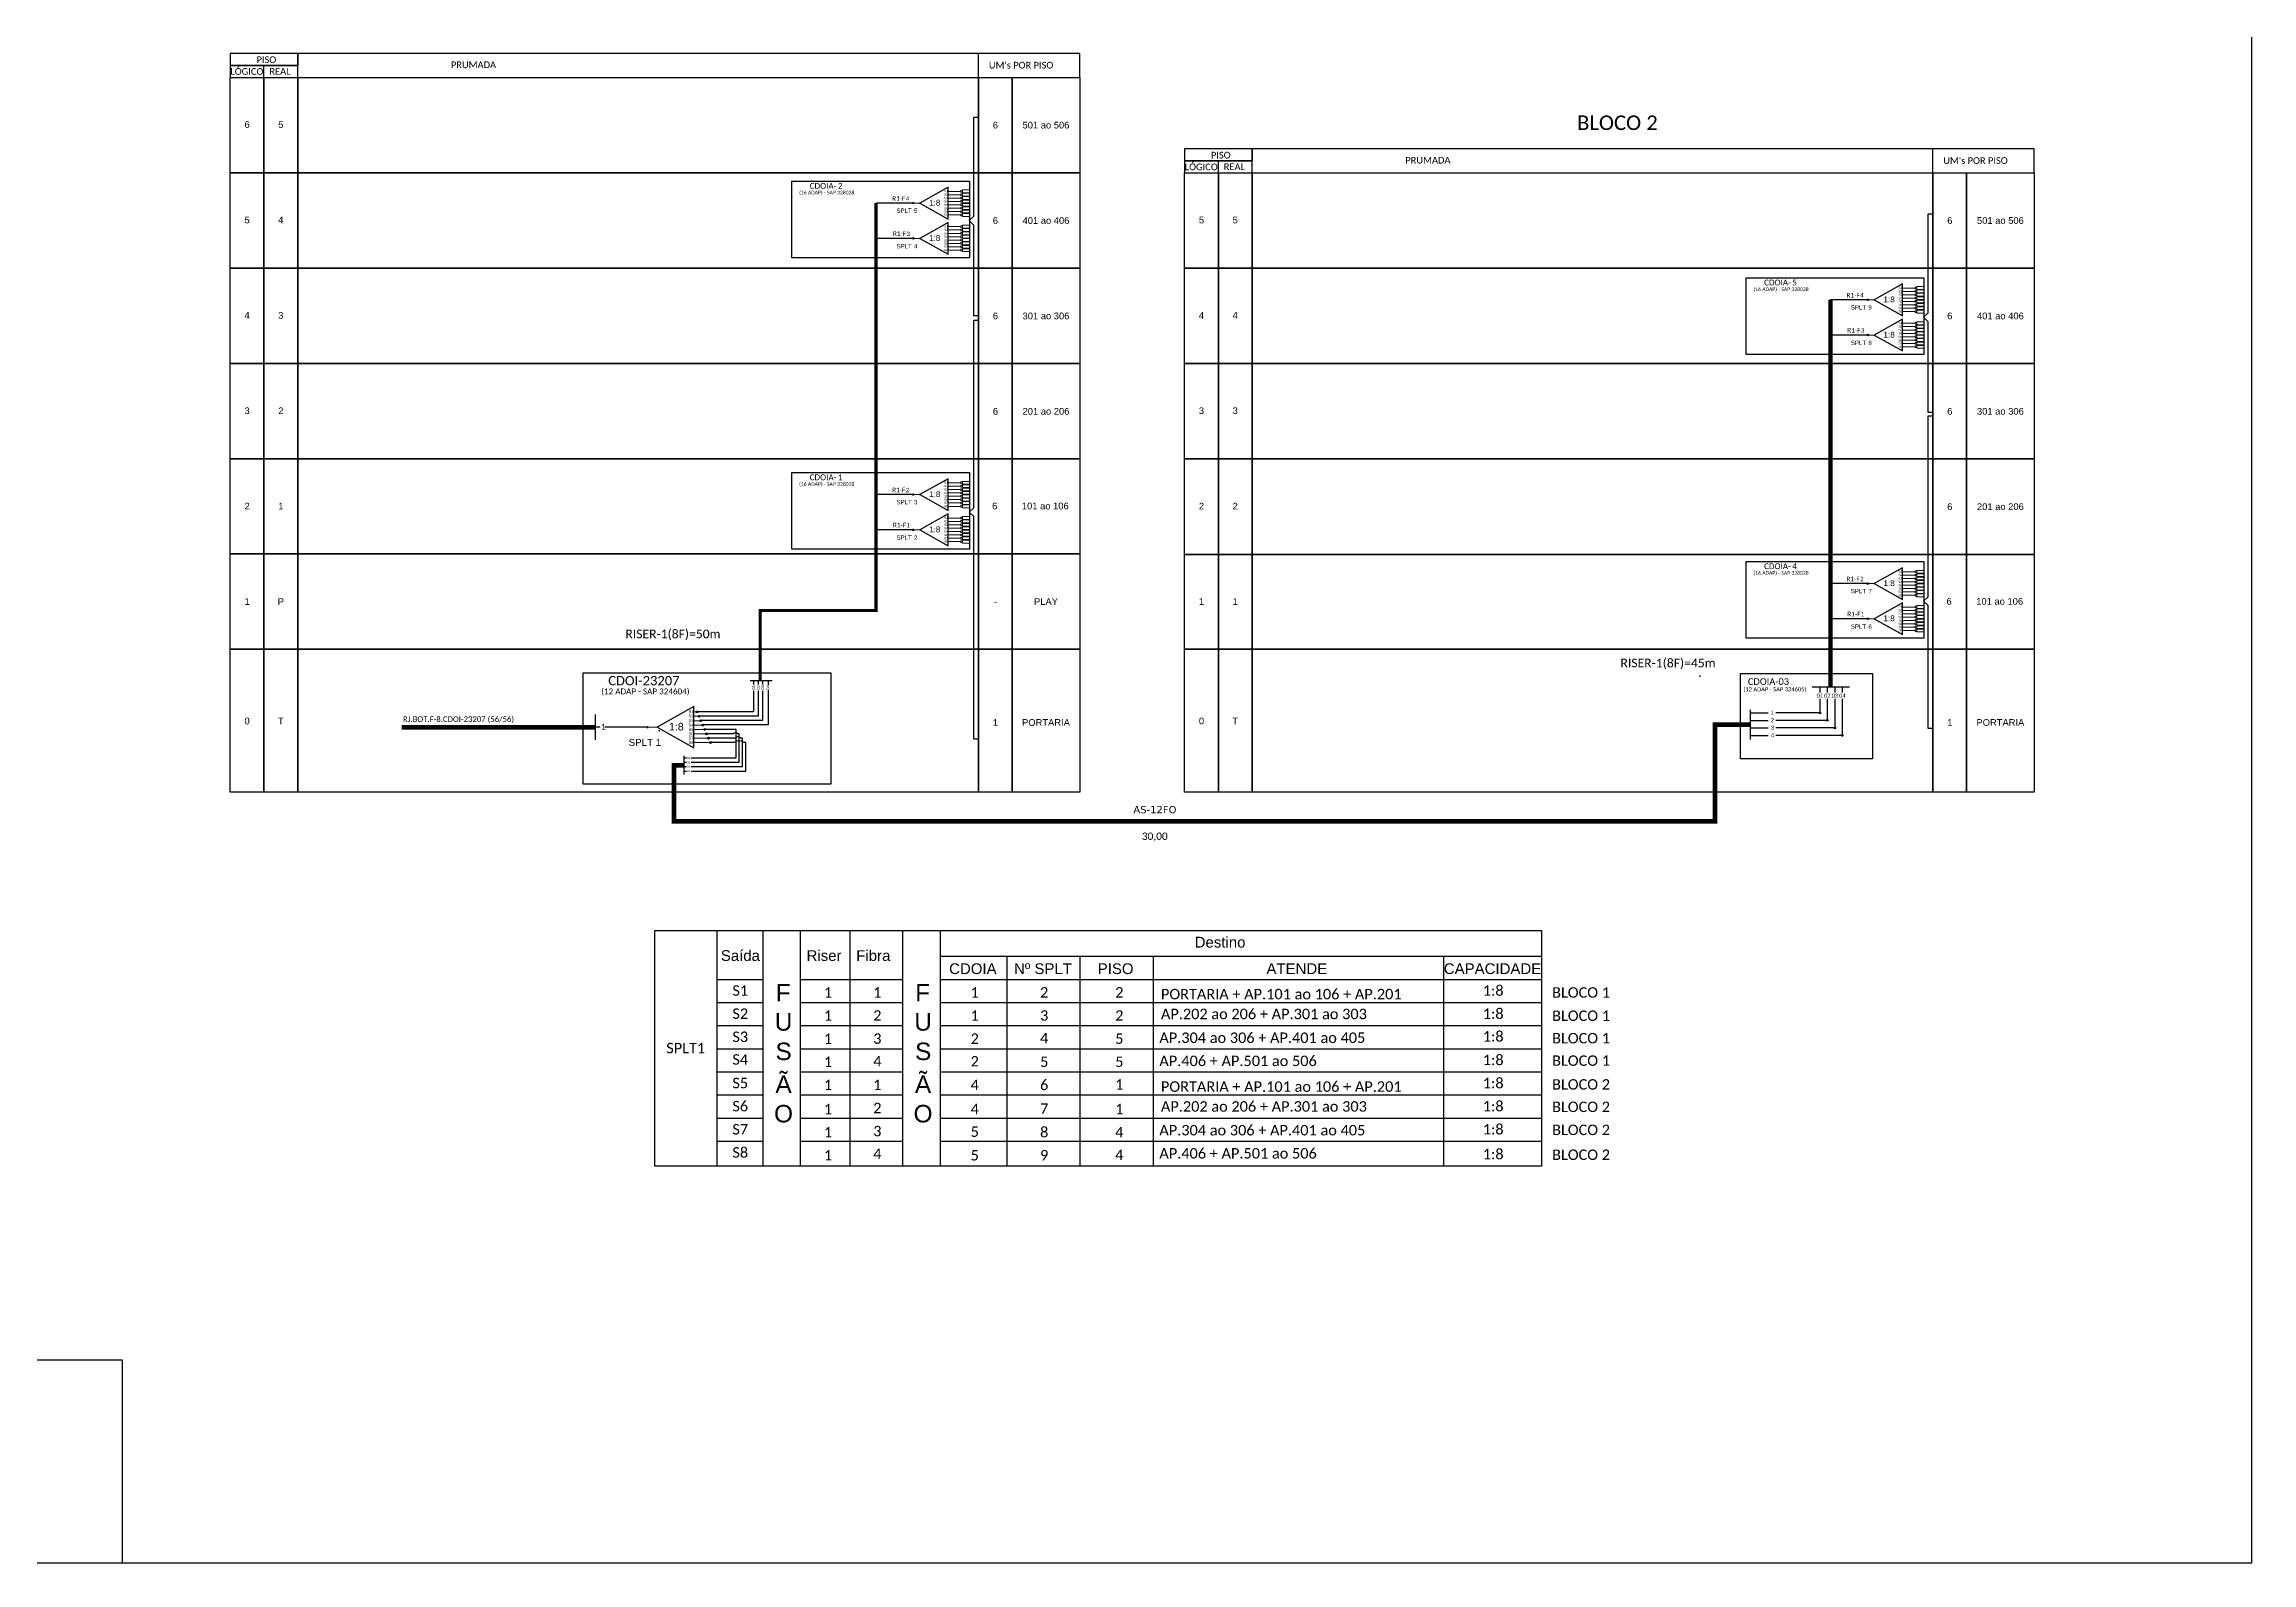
# Model space of a CAD drawing. Extents: x -89 to 749, y 705 to 1299.
# Drawn here: x 219 to 749, y 705 to 1070 of the extents above; entities that cross this region are included whole.
import ezdxf
from ezdxf.enums import TextEntityAlignment as Align

# ---------------------------------------------------------------- set-up
doc = ezdxf.new("R2010")
doc.units = 0
doc.layers.add('40.1-ETIQUETAS', color=1, linetype='Continuous', lineweight=20)
doc.styles.add('ARIAL', font='arial.ttf')
doc.styles.add('siredit', font='verdana.ttf')
doc.styles.add('WMF-Calibri0', font='calibri.ttf')

# ---------------------------------------------------------------- blocks, each defined once
blk = doc.blocks.new('CDOI-12 ADAP SAP 05 ESQ')
at = {"color": 1}
blk.add_lwpolyline([(5016.02, -490.32), (5016.02, -490.32), (5016.02, -490.32), (4962.89, -490.32), (4962.89, -466.43), (4962.89, -466.43)], dxfattribs=at)
blk.add_lwpolyline([(4962.89, -466.43), (5016.02, -466.43), (5016.02, -490.32), (4962.89, -490.32)], close=True, dxfattribs=at)
blk = doc.blocks.new('SPLT_1-8_DIV_DIR')
h = blk.add_hatch(color=3)
h.dxf.hatch_style = 1
edge = h.paths.add_edge_path()
edge.add_arc((12.77, 4.04), 0.242, 0, 360)
h = blk.add_hatch(color=3)
h.dxf.hatch_style = 1
edge = h.paths.add_edge_path()
edge.add_arc((13.27, 2.88), 0.242, 0, 360)
h = blk.add_hatch(color=3)
h.dxf.hatch_style = 1
edge = h.paths.add_edge_path()
edge.add_arc((13.77, 1.73), 0.242, 0, 360)
h = blk.add_hatch(color=3)
h.dxf.hatch_style = 1
edge = h.paths.add_edge_path()
edge.add_arc((14.27, 0.58), 0.242, 0, 360)
h = blk.add_hatch(color=3)
h.dxf.hatch_style = 1
edge = h.paths.add_edge_path()
edge.add_arc((14.77, -0.58), 0.242, 0, 360)
h = blk.add_hatch(color=3)
h.dxf.hatch_style = 1
edge = h.paths.add_edge_path()
edge.add_arc((15.27, -1.73), 0.242, 0, 360)
h = blk.add_hatch(color=3)
h.dxf.hatch_style = 1
edge = h.paths.add_edge_path()
edge.add_arc((15.77, -2.88), 0.242, 0, 360)
h = blk.add_hatch(color=3)
h.dxf.hatch_style = 1
edge = h.paths.add_edge_path()
edge.add_arc((16.27, -4.04), 0.242, 0, 360)
at = {"color": 1, "lineweight": 0}
blk.add_lwpolyline([(2.22, 0), (0, 0)], dxfattribs=at)
at = {"color": 1}
blk.add_lwpolyline([(11.89, 5.45), (2.22, 0), (11.89, -5.45), (11.89, 5.45)], dxfattribs=at)
at = {"color": 7, "lineweight": 0}
for points in [[(12.77, 4.04), (11.89, 4.04)], [(11.89, 2.88), (13.27, 2.88)], [(11.89, 1.73), (13.77, 1.73)], [(11.89, 0.58), (14.27, 0.58)], [(11.89, -0.58), (14.77, -0.58)], [(11.89, -1.73), (15.27, -1.73)], [(11.89, -2.88), (15.77, -2.88)], [(11.89, -4.04), (16.27, -4.04)]]:
    blk.add_lwpolyline(points, dxfattribs=at)
at = {"color": 3}
for centre in [(12.77, 4.04), (13.27, 2.88), (13.77, 1.73), (14.27, 0.58), (14.77, -0.58), (15.27, -1.73), (15.77, -2.88), (16.27, -4.04)]:
    blk.add_circle(centre, 0.242, dxfattribs=at)
at = {"color": 1, "style": 'ARIAL'}
for s, height, p in [('1:8', 2, (5.35, -0.85)), ('S1', 0.75, (10.52, 3.77)), ('S2', 0.75, (10.52, 2.58)), ('S3', 0.75, (10.52, 1.37)), ('S4', 0.75, (10.52, 0.19)), ('S5', 0.75, (10.52, -1.02)), ('S6', 0.75, (10.52, -2.14)), ('S7', 0.75, (10.52, -3.24)), ('S8', 0.75, (10.52, -4.36))]:
    blk.add_text(s, height=height, dxfattribs=at).set_placement(p)
blk = doc.blocks.new('SPLT_1-8_SC-APC')
at = {"color": 1, "lineweight": 0}
blk.add_lwpolyline([(-17.04, -7.55), (-19.26, -7.55)], dxfattribs=at)
at = {"color": 1}
blk.add_lwpolyline([(-7.37, -2.1), (-17.04, -7.55), (-7.37, -13), (-7.37, -2.1)], dxfattribs=at)
at = {"color": 3, "lineweight": 0}
for points in [[(-2.99, -3.51), (-7.37, -3.51)], [(-7.37, -4.66), (-2.99, -4.66)], [(-7.37, -5.82), (-2.99, -5.82)], [(-7.37, -6.97), (-2.99, -6.97)], [(-2.41, -3.02), (-2.41, -4)], [(-2.41, -3.02), (0, -3.02)], [(-2.41, -4), (0, -4)], [(-2.41, -4.17), (-2.41, -5.16)], [(-2.41, -4.17), (0, -4.17)], [(-2.41, -5.16), (0, -5.16)], [(-2.41, -5.32), (-2.41, -6.31)], [(-2.41, -5.32), (0, -5.32)], [(-2.41, -6.31), (0, -6.31)], [(-2.41, -6.48), (-2.41, -7.46)], [(-2.41, -6.48), (0, -6.48)], [(-2.41, -7.46), (0, -7.46)], [(-7.37, -8.12), (-2.99, -8.12)], [(-7.37, -9.28), (-2.99, -9.28)], [(-7.37, -10.43), (-2.99, -10.43)], [(-7.37, -11.58), (-2.99, -11.58)], [(-2.41, -7.63), (-2.41, -8.62)], [(-2.41, -7.63), (0, -7.63)], [(-2.41, -8.62), (0, -8.62)], [(-2.41, -8.78), (-2.41, -9.77)], [(-2.41, -8.78), (0, -8.78)], [(-2.41, -9.77), (0, -9.77)], [(-2.41, -9.94), (-2.41, -10.92)], [(-2.41, -9.94), (0, -9.94)], [(-2.41, -10.92), (0, -10.92)], [(-2.41, -11.09), (-2.41, -12.08)], [(-2.41, -11.09), (0, -11.09)], [(-2.41, -12.08), (0, -12.08)]]:
    blk.add_lwpolyline(points, dxfattribs=at)
for points in [[(-2.99, -3.22), (-2.41, -3.22), (-2.41, -3.8), (-2.99, -3.8)], [(-2.99, -4.38), (-2.41, -4.38), (-2.41, -4.95), (-2.99, -4.95)], [(-2.99, -5.53), (-2.41, -5.53), (-2.41, -6.1), (-2.99, -6.1)], [(-2.99, -6.68), (-2.41, -6.68), (-2.41, -7.26), (-2.99, -7.26)], [(-2.99, -7.84), (-2.41, -7.84), (-2.41, -8.41), (-2.99, -8.41)], [(-2.99, -8.99), (-2.41, -8.99), (-2.41, -9.56), (-2.99, -9.56)], [(-2.99, -10.14), (-2.41, -10.14), (-2.41, -10.72), (-2.99, -10.72)], [(-2.99, -11.3), (-2.41, -11.3), (-2.41, -11.87), (-2.99, -11.87)]]:
    blk.add_lwpolyline(points, close=True, dxfattribs=at)
at = {"color": 1, "style": 'ARIAL'}
for s, height, p in [('1:8', 2, (-13.91, -8.4)), ('S1', 0.75, (-8.74, -3.78)), ('S2', 0.75, (-8.74, -4.97)), ('S3', 0.75, (-8.74, -6.18)), ('S4', 0.75, (-8.74, -7.36)), ('S5', 0.75, (-8.74, -8.57)), ('S6', 0.75, (-8.74, -9.69)), ('S7', 0.75, (-8.74, -10.78)), ('S8', 0.75, (-8.74, -11.9))]:
    blk.add_text(s, height=height, dxfattribs=at).set_placement(p)
blk = doc.blocks.new('A$C415C251F')
at = {"color": 3}
blk.add_point((0, 0), dxfattribs=at)
blk = doc.blocks.new('LEG_CDOIA8_C-SPLT_ESQ')
at = {"color": 3, "extrusion": (0, 0, -1), "xscale": -1, "zscale": -1}
blk.add_blockref('A$C415C251F', (0, 0), dxfattribs=at)
at = {"color": 1, "style": 'WMF-Calibri0', "flags": 4}
blk.add_attdef('MODELO', text='', height=1.5, dxfattribs=at).set_placement((22.54, -4.54), align=Align.CENTER)
blk.add_attdef('CDO', (21.44, -2.61), '', height=2, dxfattribs=at)
at = {"style": 'ARIAL', "flags": 4}
blk.add_attdef('SPLITAGEM', text='', height=1.5, dxfattribs=at).set_placement((18.61, -12.59), align=Align.CENTER)

msp = doc.modelspace()

# ---------------------------------------------------------------- hatches: boundary and pattern name
h = msp.add_hatch(color=3)
h.dxf.hatch_style = 1
edge = h.paths.add_edge_path()
edge.add_arc((427.79, 1031.74), 0.179, 0, 360)
h = msp.add_hatch(color=3)
h.dxf.hatch_style = 1
edge = h.paths.add_edge_path()
edge.add_arc((427.79, 1023.27), 0.179, 0, 360)
h = msp.add_hatch(color=3)
h.dxf.hatch_style = 1
edge = h.paths.add_edge_path()
edge.add_arc((657.01, 1008.51), 0.179, 0, 360)
h = msp.add_hatch(color=3)
h.dxf.hatch_style = 1
edge = h.paths.add_edge_path()
edge.add_arc((657.01, 1000.04), 0.179, 0, 360)
h = msp.add_hatch(color=3)
h.dxf.hatch_style = 1
edge = h.paths.add_edge_path()
edge.add_arc((427.79, 961.71), 0.179, 0, 360)
h = msp.add_hatch(color=3)
h.dxf.hatch_style = 1
edge = h.paths.add_edge_path()
edge.add_arc((427.79, 953.24), 0.179, 0, 360)
h = msp.add_hatch(color=3)
h.dxf.hatch_style = 1
edge = h.paths.add_edge_path()
edge.add_arc((657.01, 940.33), 0.179, 0, 360)
h = msp.add_hatch(color=3)
h.dxf.hatch_style = 1
edge = h.paths.add_edge_path()
edge.add_arc((657.01, 931.86), 0.179, 0, 360)
h = msp.add_hatch(color=3)
h.dxf.hatch_style = 1
edge = h.paths.add_edge_path()
edge.add_arc((645.46, 909.26), 0.205, 0, 360)
h = msp.add_hatch(color=3)
h.dxf.hatch_style = 1
edge = h.paths.add_edge_path()
edge.add_arc((647.27, 907.45), 0.205, 0, 360)
h = msp.add_hatch(color=3)
h.dxf.hatch_style = 1
edge = h.paths.add_edge_path()
edge.add_arc((363.91, 905.8), 0.287, 0, 360)
h = msp.add_hatch(color=3)
h.dxf.hatch_style = 1
edge = h.paths.add_edge_path()
edge.add_arc((649.07, 905.65), 0.205, 0, 360)
h = msp.add_hatch(color=3)
h.dxf.hatch_style = 1
edge = h.paths.add_edge_path()
edge.add_arc((650.88, 903.84), 0.205, 0, 360)

# ---------------------------------------------------------------- linework, layer by layer
at = {"color": 5}
msp.add_line((643.66, 915.49), (652.64, 915.49), dxfattribs=at)
at = {"color": 7}
for p, q in [((365.66, 856.96), (578.62, 856.96)), ((365.66, 800.38), (365.66, 856.96)), ((380.59, 856.96), (380.59, 800.38)), ((391.62, 856.96), (391.62, 800.38)), ((400.69, 800.38), (400.69, 856.96)), ((412.52, 856.96), (412.52, 800.38)), ((425.14, 856.96), (425.14, 800.38)), ((434.21, 856.96), (434.21, 800.38)), ((578.62, 856.96), (578.62, 800.38)), ((434.21, 850.79), (578.62, 850.79)), ((450.18, 850.79), (450.18, 800.38)), ((467.78, 850.79), (467.78, 800.38)), ((485.35, 850.79), (485.35, 800.38)), ((555.11, 850.79), (555.11, 800.38)), ((380.59, 845.23), (391.62, 845.23)), ((400.69, 845.23), (425.14, 845.23)), ((434.21, 845.23), (578.62, 845.23)), ((380.59, 839.67), (391.62, 839.67)), ((400.69, 839.67), (425.14, 839.67)), ((434.21, 839.67), (555.11, 839.67)), ((555.11, 839.67), (578.62, 839.67)), ((380.59, 834.12), (391.62, 834.12)), ((400.69, 834.12), (425.14, 834.12)), ((434.21, 834.12), (578.62, 834.12)), ((380.59, 828.56), (391.62, 828.56)), ((400.69, 828.56), (425.14, 828.56)), ((434.21, 828.56), (555.11, 828.56)), ((555.11, 828.56), (578.62, 828.56)), ((380.59, 823.01), (391.62, 823.01)), ((400.69, 823.01), (425.14, 823.01)), ((434.21, 823.01), (578.62, 823.01)), ((380.59, 817.45), (391.62, 817.45)), ((400.69, 817.45), (425.14, 817.45)), ((434.21, 817.45), (555.11, 817.45)), ((555.11, 817.45), (578.62, 817.45)), ((380.59, 811.89), (391.62, 811.89)), ((400.69, 811.89), (425.14, 811.89)), ((434.21, 811.89), (578.62, 811.89)), ((380.59, 806.34), (391.62, 806.34)), ((400.69, 806.34), (425.14, 806.34)), ((434.21, 806.34), (555.11, 806.34)), ((555.11, 806.34), (578.62, 806.34)), ((578.62, 800.38), (365.66, 800.38))]:
    msp.add_line(p, q, dxfattribs=at)
msp.add_lwpolyline([(-89.32, 705.02), (749.25, 705.02), (749.25, 1299.02), (-89.32, 1299.02), (-89.32, 705.02)])
for points in [[(263.69, 1064.82), (279.89, 1064.82), (279.89, 1067.7), (263.69, 1067.7)], [(263.69, 1061.94), (279.89, 1061.94), (279.89, 1064.82), (263.69, 1064.82)], [(263.69, 1061.94), (271.79, 1061.94), (271.79, 1039.02), (263.69, 1039.02)], [(271.79, 1061.94), (279.89, 1061.94), (279.89, 1039.02), (271.79, 1039.02)], [(279.89, 1061.94), (443.42, 1061.94), (443.42, 1039.02), (279.89, 1039.02)], [(443.42, 1061.94), (451.52, 1061.94), (451.52, 1039.02), (443.42, 1039.02)], [(451.52, 1061.94), (467.72, 1061.94), (467.72, 1039.02), (451.52, 1039.02)], [(492.92, 1041.9), (509.12, 1041.9), (509.12, 1044.78), (492.92, 1044.78)], [(492.92, 1039.02), (509.12, 1039.02), (509.12, 1041.9), (492.92, 1041.9)], [(263.69, 1039.02), (271.79, 1039.02), (271.79, 1016.1), (263.69, 1016.1)], [(271.79, 1039.02), (279.89, 1039.02), (279.89, 1016.1), (271.79, 1016.1)], [(279.89, 1039.02), (443.42, 1039.02), (443.42, 1016.1), (279.89, 1016.1)], [(443.42, 1039.02), (451.52, 1039.02), (451.52, 1016.1), (443.42, 1016.1)], [(451.52, 1039.02), (467.72, 1039.02), (467.72, 1016.1), (451.52, 1016.1)], [(492.92, 1039.02), (501.02, 1039.02), (501.02, 1016.1), (492.92, 1016.1)], [(501.02, 1039.02), (509.12, 1039.02), (509.12, 1016.1), (501.02, 1016.1)], [(509.12, 1039.02), (672.65, 1039.02), (672.65, 1016.1), (509.12, 1016.1)], [(672.65, 1039.02), (680.75, 1039.02), (680.75, 1016.1), (672.65, 1016.1)], [(680.75, 1039.02), (696.95, 1039.02), (696.95, 1016.1), (680.75, 1016.1)], [(263.69, 1016.1), (271.79, 1016.1), (271.79, 993.18), (263.69, 993.18)], [(271.79, 1016.1), (279.89, 1016.1), (279.89, 993.18), (271.79, 993.18)], [(279.89, 1016.1), (443.42, 1016.1), (443.42, 993.18), (279.89, 993.18)], [(443.42, 1016.1), (451.52, 1016.1), (451.52, 993.18), (443.42, 993.18)], [(451.52, 1016.1), (467.72, 1016.1), (467.72, 993.18), (451.52, 993.18)], [(492.92, 1016.1), (501.02, 1016.1), (501.02, 993.18), (492.92, 993.18)], [(501.02, 1016.1), (509.12, 1016.1), (509.12, 993.18), (501.02, 993.18)], [(509.12, 1016.1), (672.65, 1016.1), (672.65, 993.18), (509.12, 993.18)], [(672.65, 1016.1), (680.75, 1016.1), (680.75, 993.18), (672.65, 993.18)], [(680.75, 1016.1), (696.95, 1016.1), (696.95, 993.18), (680.75, 993.18)], [(263.69, 993.18), (271.79, 993.18), (271.79, 970.26), (263.69, 970.26)], [(271.79, 993.18), (279.89, 993.18), (279.89, 970.26), (271.79, 970.26)], [(279.89, 993.18), (443.42, 993.18), (443.42, 970.26), (279.89, 970.26)], [(443.42, 993.18), (451.52, 993.18), (451.52, 970.26), (443.42, 970.26)], [(451.52, 993.18), (467.72, 993.18), (467.72, 970.26), (451.52, 970.26)], [(492.92, 993.18), (501.02, 993.18), (501.02, 970.26), (492.92, 970.26)], [(501.02, 993.18), (509.12, 993.18), (509.12, 970.26), (501.02, 970.26)], [(509.12, 993.18), (672.65, 993.18), (672.65, 970.26), (509.12, 970.26)], [(672.65, 993.18), (680.75, 993.18), (680.75, 970.26), (672.65, 970.26)], [(680.75, 993.18), (696.95, 993.18), (696.95, 970.26), (680.75, 970.26)], [(263.69, 970.26), (271.79, 970.26), (271.79, 947.47), (263.69, 947.47)], [(271.79, 970.26), (279.89, 970.26), (279.89, 947.47), (271.79, 947.47)], [(279.89, 970.26), (443.42, 970.26), (443.42, 947.47), (279.89, 947.47)], [(443.42, 970.26), (451.52, 970.26), (451.52, 947.47), (443.42, 947.47)], [(451.52, 970.26), (467.72, 970.26), (467.72, 947.47), (451.52, 947.47)], [(492.92, 970.26), (501.02, 970.26), (501.02, 947.34), (492.92, 947.34)], [(501.02, 970.26), (509.12, 970.26), (509.12, 947.34), (501.02, 947.34)], [(509.12, 970.26), (672.65, 970.26), (672.65, 947.34), (509.12, 947.34)], [(672.65, 970.26), (680.75, 970.26), (680.75, 947.34), (672.65, 947.34)], [(680.75, 970.26), (696.95, 970.26), (696.95, 947.34), (680.75, 947.34)], [(263.69, 947.47), (271.79, 947.47), (271.79, 924.55), (263.69, 924.55)], [(271.79, 947.47), (279.89, 947.47), (279.89, 924.55), (271.79, 924.55)], [(279.89, 947.47), (443.42, 947.47), (443.42, 924.55), (279.89, 924.55)], [(443.42, 947.47), (451.52, 947.47), (451.52, 924.55), (443.42, 924.55)], [(451.52, 947.47), (467.72, 947.47), (467.72, 924.55), (451.52, 924.55)], [(492.92, 947.34), (501.02, 947.34), (501.02, 924.55), (492.92, 924.55)], [(501.02, 947.34), (509.12, 947.34), (509.12, 924.55), (501.02, 924.55)], [(509.12, 947.34), (672.65, 947.34), (672.65, 924.55), (509.12, 924.55)], [(672.65, 947.34), (680.75, 947.34), (680.75, 924.55), (672.65, 924.55)], [(680.75, 947.34), (696.95, 947.34), (696.95, 924.55), (680.75, 924.55)], [(263.69, 924.55), (271.79, 924.55), (271.79, 890.17), (263.69, 890.17)], [(271.79, 924.55), (279.89, 924.55), (279.89, 890.17), (271.79, 890.17)], [(279.89, 924.55), (443.42, 924.55), (443.42, 890.17), (279.89, 890.17)], [(443.42, 924.55), (451.52, 924.55), (451.52, 890.17), (443.42, 890.17)], [(451.52, 924.55), (467.72, 924.55), (467.72, 890.17), (451.52, 890.17)], [(492.92, 924.55), (501.02, 924.55), (501.02, 890.17), (492.92, 890.17)], [(501.02, 924.55), (509.12, 924.55), (509.12, 890.17), (501.02, 890.17)], [(509.12, 924.55), (672.65, 924.55), (672.65, 890.17), (509.12, 890.17)], [(672.65, 924.55), (680.75, 924.55), (680.75, 890.17), (672.65, 890.17)], [(680.75, 924.55), (696.95, 924.55), (696.95, 890.17), (680.75, 890.17)]]:
    msp.add_lwpolyline(points, close=True, dxfattribs=at)
for points in [[(279.89, 1061.94), (467.75, 1061.94), (467.75, 1067.7), (279.89, 1067.7), (279.89, 1067.7), (279.89, 1064.82)], [(443.42, 1061.94), (443.42, 1067.7)], [(271.79, 1061.94), (271.79, 1064.82)], [(509.12, 1039.02), (696.98, 1039.02), (696.98, 1044.78), (509.12, 1044.78), (509.12, 1044.78), (509.12, 1041.9)], [(672.65, 1039.02), (672.65, 1044.78)], [(501.02, 1039.02), (501.02, 1041.9)], [(628.83, 905.65), (633.08, 905.65), (633.08, 905.65)], [(649.07, 905.65), (634.94, 905.65)], [(-89.24, 753.78), (237.71, 753.78)], [(237.71, 753.78), (237.71, 705.02)]]:
    msp.add_lwpolyline(points, dxfattribs=at)
at = {"color": 3}
for points in [[(443.42, 1004.68), (442.27, 1004.68), (442.27, 1026.47), (441.17, 1027.53), (442.27, 1028.58), (442.27, 1052.39), (443.42, 1052.39)], [(672.65, 981.45), (671.49, 981.45), (671.49, 1003.24), (670.4, 1004.3), (671.49, 1005.35), (671.49, 1029.16), (672.65, 1029.16)], [(443.42, 902.92), (442.27, 902.92), (442.27, 956.44), (441.17, 957.5), (442.27, 958.55), (442.27, 1003.65), (443.42, 1003.65)], [(672.65, 905.51), (671.49, 905.51), (671.49, 935.06), (670.4, 936.12), (671.49, 937.17), (671.48, 980.62), (672.64, 980.62)], [(628.83, 909.26), (633.08, 909.26), (633.08, 909.26)], [(645.46, 909.26), (634.94, 909.26)], [(352.56, 905.81), (351.31, 905.81)], [(363.89, 905.81), (353.68, 905.81)], [(372.65, 898.43), (373.24, 898.43)]]:
    msp.add_lwpolyline(points, dxfattribs=at)
at = {"color": 1}
for points in [[(441.27, 1020.29), (441.27, 1020.29), (441.27, 1018.63), (398.6, 1018.63), (398.6, 1037.02), (404.08, 1037.02)], [(670.5, 997.07), (670.5, 997.07), (670.5, 995.4), (627.82, 995.4), (627.82, 1013.79), (633.3, 1013.79)], [(441.27, 950.26), (441.27, 950.26), (441.27, 948.6), (398.6, 948.6), (398.6, 966.99), (404.08, 966.99)], [(670.5, 928.89), (670.5, 928.89), (670.5, 927.23), (627.82, 927.23), (627.82, 945.61), (633.3, 945.61)], [(351.31, 908.87), (351.31, 902.74)], [(628.83, 902.83), (628.83, 909.95)]]:
    msp.add_lwpolyline(points, dxfattribs=at)
for points in [[(398.6, 1037.02), (441.27, 1037.02), (441.27, 1018.63), (398.6, 1018.63)], [(627.82, 1013.79), (670.5, 1013.79), (670.5, 995.4), (627.82, 995.4)], [(398.6, 966.99), (441.27, 966.99), (441.27, 948.6), (398.6, 948.6)], [(627.82, 945.61), (670.5, 945.61), (670.5, 927.23), (627.82, 927.23)], [(626.45, 918.7), (658.11, 918.7), (658.11, 898.23), (626.45, 898.23)]]:
    msp.add_lwpolyline(points, close=True, dxfattribs=at)
at = {"color": 5}
for points, const_width in [([(390.97, 917.07), (390.97, 933.87), (418.81, 933.87), (418.81, 1031.74)], 0.77), ([(648.04, 1008.51), (648.04, 915.49)], 1.1)]:
    msp.add_lwpolyline(points, dxfattribs=dict(at, const_width=const_width))
for points in [[(427.79, 1031.74), (418.81, 1031.74)], [(427.79, 1023.27), (418.81, 1023.27)], [(657.01, 1008.51), (648.04, 1008.51)], [(657.01, 1000.04), (648.04, 1000.04)], [(427.79, 961.71), (418.81, 961.71)], [(427.79, 953.24), (418.81, 953.24)], [(657.01, 940.33), (648.04, 940.33)], [(657.01, 931.86), (648.04, 931.86)], [(389.38, 914.55), (389.37, 909.52), (376.03, 909.52)], [(390.46, 914.55), (390.46, 908.43), (376.49, 908.43)], [(391.53, 914.55), (391.53, 907.39), (376.95, 907.39)], [(392.87, 914.69), (392.87, 906.36), (377.4, 906.36)], [(388.59, 917.07), (393.85, 917.07)], [(389.38, 917.07), (389.38, 916.06)], [(390.46, 917.07), (390.46, 916.06)], [(391.53, 917.07), (391.53, 916.06)], [(392.87, 917.07), (392.87, 916.03)], [(645.46, 915.49), (645.46, 914.16)], [(645.46, 912.63), (645.46, 909.26), (645.46, 909.26)], [(647.27, 915.49), (647.27, 914.16)], [(647.27, 912.63), (647.27, 907.45), (647.27, 907.45)], [(649.07, 915.49), (649.07, 914.16)], [(649.07, 912.63), (649.07, 905.65), (649.07, 905.65)], [(650.88, 915.49), (650.88, 914.16)], [(650.88, 912.63), (650.88, 903.84), (650.88, 903.84)], [(375.6, 909.52), (375.6, 909.52)], [(628.83, 903.84), (633.08, 903.84), (633.08, 903.84)], [(650.88, 903.84), (634.94, 903.84)], [(372.65, 895.28), (373.24, 895.28)]]:
    msp.add_lwpolyline(points, dxfattribs=at)
at = {"color": 1, "const_width": 1.12}
for points in [[(372.65, 896.67), (370.3, 896.67), (370.3, 883.16), (620.31, 883.16), (620.31, 906.39), (628.83, 906.39)], [(304.87, 905.81), (351.31, 905.81)]]:
    msp.add_lwpolyline(points, dxfattribs=at)
at = {"color": 2}
for points in [[(628.83, 907.45), (633.08, 907.45), (633.08, 907.45)], [(647.27, 907.45), (634.94, 907.45)], [(372.65, 897.38), (373.24, 897.38)]]:
    msp.add_lwpolyline(points, dxfattribs=at)
at = {"color": 5, "ltscale": 3}
for points in [[(374.37, 898.43), (385.18, 898.43), (385.18, 905.28), (377.86, 905.28)], [(374.37, 897.38), (385.95, 897.38), (385.95, 904.23)], [(374.37, 896.34), (386.72, 896.34), (386.72, 903.19)], [(374.37, 895.28), (387.49, 895.28), (387.49, 902.13)], [(384.49, 904.23), (378.31, 904.23)], [(384.94, 903.19), (378.77, 903.19)], [(384.79, 902.13), (379.22, 902.13)], [(385.95, 904.23), (385.6, 904.23)], [(386.72, 903.19), (386.32, 903.19)], [(387.49, 902.13), (387.11, 902.13)]]:
    msp.add_lwpolyline(points, dxfattribs=at)
at = {"color": 10}
msp.add_lwpolyline([(372.65, 898.93), (372.65, 894.42)], dxfattribs=at)
at = {"color": 0}
msp.add_lwpolyline([(372.65, 896.34), (373.24, 896.34)], dxfattribs=at)
at = {"color": 3}
for centre, radius in [((427.79, 1031.74), 0.179), ((427.79, 1023.27), 0.179), ((657.01, 1008.51), 0.179), ((657.01, 1000.04), 0.179), ((427.79, 961.71), 0.179), ((427.79, 953.24), 0.179), ((657.01, 940.33), 0.179), ((657.01, 931.86), 0.179), ((645.46, 909.26), 0.205), ((647.27, 907.45), 0.205), ((649.07, 905.65), 0.205), ((650.88, 903.84), 0.205)]:
    msp.add_circle(centre, radius, dxfattribs=at)
at = {"color": 5, "ltscale": 3}
for centre, radius, start, end in [((385.05, 903.63), 0.817, 47.2321, 132.7679), ((385.95, 900.64), 1.89, 52.1451, 127.8549), ((385.63, 902.56), 0.931, 42.4848, 137.5152)]:
    msp.add_arc(centre, radius, start, end, dxfattribs=at)
for p in [(429.34, 1031.74), (658.57, 1008.51), (429.34, 961.71), (658.57, 940.33), (366.69, 904.98)]:
    msp.add_point(p)
at = {"color": 7}
for p in [(263.69, 1016.1), (492.92, 993.18), (263.69, 970.26), (492.92, 947.34), (263.69, 924.55), (492.92, 924.55)]:
    msp.add_point(p, dxfattribs=at)

# ---------------------------------------------------------------- block references
at = {"color": 3, "xscale": 0.7, "yscale": 0.7, "zscale": 0.7}
for p in [(441.27, 1037.02), (441.27, 1028.55), (670.5, 1013.79), (670.5, 1005.32), (441.27, 966.99), (441.27, 958.52), (670.5, 945.61), (670.5, 937.15)]:
    msp.add_blockref('SPLT_1-8_SC-APC', p, dxfattribs=at)
for name, p, xscale, yscale, zscale in [('CDOI-12 ADAP SAP 05 ESQ', (-5210.02, 1441.3), 1.12, 1.12, 1.12), ('SPLT_1-8_DIV_DIR', (364.2, 905.81), 0.9099999999999999, 0.9099999999999999, 0.9099999999999999)]:
    msp.add_blockref(name, p, dxfattribs=dict(xscale=xscale, yscale=yscale, zscale=zscale))
at = {"color": 3}
ref = msp.add_blockref('LEG_CDOIA8_C-SPLT_ESQ', (616.65, 918.06), dxfattribs=dict(at, xscale=0.8000000000001819, yscale=0.8000000000001819, zscale=0.8000000000001819))
ref.add_attrib('CDO', 'CDOIA-03', (628.21, 915.97), dxfattribs={"color": 1, "height": 1.6, "style": 'WMF-Calibri0'})
ref.add_attrib('MODELO', '(12 ADAP - SAP 324605)', dxfattribs={"color": 1, "height": 1, "style": 'WMF-Calibri0'}).set_placement((634.69, 914.43), align=Align.CENTER)

# ---------------------------------------------------------------- texts
at = {"color": 7}
for s, height, style, p in [('     PISO', 1.61, 'WMF-Calibri0', (267.16, 1065.39)), ('  LÓGICO', 1.61, 'WMF-Calibri0', (262.58, 1062.57)), ('    REAL', 1.61, 'WMF-Calibri0', (270.81, 1062.6)), ('PRUMADA', 1.61, 'WMF-Calibri0', (316.68, 1064.17)), ("UM's POR PISO", 1.61, 'WMF-Calibri0', (445.89, 1064.08)), ('  LÓGICO', 1.61, 'WMF-Calibri0', (491.81, 1039.64)), ('     PISO', 1.61, 'WMF-Calibri0', (496.39, 1042.46)), ('    REAL', 1.61, 'WMF-Calibri0', (500.04, 1039.68)), ('PRUMADA', 1.61, 'WMF-Calibri0', (545.91, 1041.25)), ("UM's POR PISO", 1.61, 'WMF-Calibri0', (675.12, 1041.16)), ('SPLT 1', 1.68, 'ARIAL', (359.37, 901.32)), ('1', 2.51, 'WMF-Calibri0', (406.29, 840.85)), ('1', 2.51, 'WMF-Calibri0', (418.12, 840.85)), ('1', 2.51, 'WMF-Calibri0', (441.51, 840.85)), ('2', 2.51, 'WMF-Calibri0', (458.2, 840.85)), ('2', 2.51, 'WMF-Calibri0', (476.24, 840.85)), ('1', 2.51, 'WMF-Calibri0', (406.29, 835.29)), ('2', 2.51, 'WMF-Calibri0', (418.12, 835.29)), ('1', 2.51, 'WMF-Calibri0', (441.51, 835.29)), ('3', 2.51, 'WMF-Calibri0', (458.2, 835.29)), ('2', 2.51, 'WMF-Calibri0', (476.24, 835.29)), ('AP.202 ao 206 + AP.301 ao 303', 2.5098, 'WMF-Calibri0', (487.23, 835.66)), ('PORTARIA + AP.101 ao 106 + AP.201 ', 2.5098, 'WMF-Calibri0', (487.23, 840.43)), ('AP.304 ao 306 + AP.401 ao 405', 2.5098, 'WMF-Calibri0', (486.85, 829.95)), ('1', 2.51, 'WMF-Calibri0', (406.29, 829.73)), ('3', 2.51, 'WMF-Calibri0', (418.12, 829.73)), ('2', 2.51, 'WMF-Calibri0', (441.51, 829.73)), ('4', 2.51, 'WMF-Calibri0', (458.2, 829.84)), ('5', 2.51, 'WMF-Calibri0', (476.24, 829.73)), ('1', 2.51, 'WMF-Calibri0', (406.29, 824.18)), ('4', 2.51, 'WMF-Calibri0', (418.12, 824.29)), ('2', 2.51, 'WMF-Calibri0', (441.51, 824.29)), ('5', 2.51, 'WMF-Calibri0', (458.2, 824.18)), ('5', 2.51, 'WMF-Calibri0', (476.24, 824.18)), ('AP.406 + AP.501 ao 506  ', 2.5098, 'WMF-Calibri0', (486.85, 824.39)), ('1', 2.51, 'WMF-Calibri0', (406.29, 818.62)), ('1', 2.51, 'WMF-Calibri0', (418.12, 818.62)), ('4', 2.51, 'WMF-Calibri0', (441.51, 818.62)), ('6', 2.51, 'WMF-Calibri0', (458.2, 818.62)), ('1', 2.51, 'WMF-Calibri0', (476.24, 818.73)), ('PORTARIA + AP.101 ao 106 + AP.201 ', 2.5098, 'WMF-Calibri0', (487.23, 818.21)), ('1', 2.51, 'WMF-Calibri0', (406.29, 812.82)), ('2', 2.51, 'WMF-Calibri0', (418.12, 813.07)), ('4', 2.51, 'WMF-Calibri0', (441.51, 812.82)), ('7', 2.51, 'WMF-Calibri0', (458.2, 812.93)), ('1', 2.51, 'WMF-Calibri0', (476.24, 812.82)), ('AP.202 ao 206 + AP.301 ao 303', 2.5098, 'WMF-Calibri0', (487.23, 813.44)), ('1', 2.51, 'WMF-Calibri0', (406.29, 807.27)), ('3', 2.51, 'WMF-Calibri0', (418.12, 807.51)), ('5', 2.51, 'WMF-Calibri0', (441.51, 807.38)), ('8', 2.51, 'WMF-Calibri0', (458.2, 807.27)), ('4', 2.51, 'WMF-Calibri0', (476.24, 807.27)), ('AP.304 ao 306 + AP.401 ao 405', 2.5098, 'WMF-Calibri0', (486.85, 807.73)), ('1', 2.51, 'WMF-Calibri0', (406.29, 801.71)), ('4', 2.51, 'WMF-Calibri0', (418.12, 802.06)), ('5', 2.51, 'WMF-Calibri0', (441.51, 801.71)), ('9', 2.51, 'WMF-Calibri0', (458.2, 801.71)), ('4', 2.51, 'WMF-Calibri0', (476.24, 801.82)), ('AP.406 + AP.501 ao 506  ', 2.5098, 'WMF-Calibri0', (486.85, 802.17))]:
    msp.add_text(s, height=height, dxfattribs=dict(at, style=style)).set_placement(p)
at = {"style": 'ARIAL'}
for s, height, p in [('6', 1.61, (267.74, 1050.61)), ('5', 1.61, (275.84, 1050.61)), ('5', 1.61, (267.74, 1027.69)), ('4', 1.61, (275.84, 1027.69)), ('5', 1.61, (496.97, 1027.69)), ('5', 1.61, (505.07, 1027.69)), ('4', 1.61, (267.74, 1004.77)), ('3', 1.61, (275.84, 1004.77)), ('4', 1.61, (496.97, 1004.77)), ('4', 1.61, (505.07, 1004.77)), ('3', 1.61, (267.74, 981.85)), ('2', 1.61, (275.84, 981.85)), ('3', 1.61, (496.97, 981.85)), ('3', 1.61, (505.07, 981.85)), ('2', 1.61, (267.74, 958.93)), ('1', 1.61, (275.84, 958.93)), ('2', 1.61, (496.97, 958.93)), ('2', 1.61, (505.07, 958.93)), ('1', 1.61, (267.74, 936.01)), ('P', 1.61, (275.84, 936.01)), ('1', 1.61, (496.97, 936.01)), ('1', 1.61, (505.07, 936.01)), ('01', 1, (645.48, 913.4)), ('02', 1, (647.29, 913.4)), ('03', 1, (649.09, 913.4)), ('04', 1, (650.9, 913.4)), ('0', 1.61, (267.74, 907.31)), ('T', 1.61, (275.84, 907.31)), ('0', 1.61, (496.97, 907.31)), ('T', 1.61, (505.07, 907.31)), ('2', 1, (634.1, 907.49)), ('1', 1, (634.1, 909.3)), ('4', 1, (634.1, 903.89)), ('3', 1, (634.1, 905.69)), ('02', 0.5, (373.8, 897.32)), ('03', 0.5, (373.81, 896.33)), ('01', 0.5, (373.82, 898.41)), ('04', 0.5, (373.77, 895.3))]:
    msp.add_text(s, height=height, dxfattribs=at).set_placement(p, align=Align.MIDDLE_CENTER)
at = {"color": 7, "style": 'ARIAL'}
for s, height, p in [('6', 1.61, (447.47, 1050.48)), ('501 ao 506', 1.61, (459.62, 1050.48)), ('6', 1.61, (447.47, 1027.56)), ('401 ao 406', 1.61, (459.62, 1027.56)), ('6', 1.61, (676.7, 1027.56)), ('501 ao 506', 1.61, (688.85, 1027.56)), ('6', 1.61, (447.47, 1004.64)), ('301 ao 306', 1.61, (459.62, 1004.64)), ('6', 1.61, (676.7, 1004.64)), ('401 ao 406', 1.61, (688.85, 1004.64)), ('6', 1.61, (447.47, 981.72)), ('201 ao 206', 1.61, (459.62, 981.72)), ('6', 1.61, (676.7, 981.72)), ('301 ao 306', 1.61, (688.85, 981.72)), ('6', 1.61, (447.3, 958.97)), ('101 ao 106', 1.61, (459.45, 958.97)), ('6', 1.61, (676.7, 958.8)), ('201 ao 206', 1.61, (688.85, 958.8)), ('-', 1.61, (447.47, 936.01)), ('PLAY', 1.61, (459.62, 936.01)), ('6', 1.61, (676.53, 936.05)), ('101 ao 106', 1.61, (688.68, 936.05)), ('1', 1.61, (447.47, 906.95)), ('PORTARIA', 1.61, (459.62, 906.95)), ('1', 1.61, (676.7, 906.95)), ('PORTARIA', 1.61, (688.85, 906.95)), ('Destino', 2.576, (501.43, 854.16)), ('Saída', 2.576, (386.22, 850.95)), ('Riser', 2.576, (406.31, 850.95)), ('Fibra', 2.576, (418.15, 850.95)), ('CDOIA', 2.576, (442.06, 847.79)), ('Nº SPLT', 2.576, (458.9, 847.79)), ('PISO', 2.576, (476.35, 847.79)), ('ATENDE', 2.576, (519.87, 847.79)), ('CAPACIDADE', 2.576, (566.87, 847.79))]:
    msp.add_text(s, height=height, dxfattribs=at).set_placement(p, align=Align.MIDDLE_CENTER)
at = {"color": 2, "style": 'WMF-Calibri0'}
for s, height, p in [('BLOCO 2', 3.5, (587.17, 1049.3)), ('BLOCO 1', 2.51, (581.18, 840.82)), ('BLOCO 1', 2.51, (581.18, 835.23)), ('BLOCO 1', 2.51, (581.18, 829.84)), ('BLOCO 1', 2.51, (581.18, 824.45))]:
    msp.add_text(s, height=height, dxfattribs=at).set_placement(p)
at = {"color": 1, "style": 'WMF-Calibri0'}
for s, height, p in [('(16 ADAP) - SAP 328028', 0.875, (406.96, 1033.84)), ('(16 ADAP) - SAP 328028', 0.875, (636.18, 1010.61)), ('(16 ADAP) - SAP 328028', 0.875, (406.96, 963.81)), ('(16 ADAP) - SAP 328028', 0.875, (636.18, 942.44)), ('(12 ADAP - SAP 324604)', 1.4, (363.4, 913.72))]:
    msp.add_text(s, height=height, dxfattribs=at).set_placement(p, align=Align.CENTER)
for s, height, p in [('CDOIA-', 1.4, (402.86, 1035.19)), ('2', 1.4, (409.64, 1035.19)), ('CDOIA-', 1.4, (632.09, 1011.96)), ('5', 1.4, (638.86, 1011.96)), ('CDOIA-', 1.4, (402.86, 965.16)), ('1', 1.4, (409.64, 965.16)), ('CDOIA-', 1.4, (632.09, 943.79)), ('4', 1.4, (638.86, 943.79)), ('CDOI-23207 ', 2.24, (354.48, 915.88)), ('RJ.BOT.F-8.CDOI-23207 (56/56)', 1.344, (305.17, 907.08))]:
    msp.add_text(s, height=height, dxfattribs=at).set_placement(p)
at = {"color": 5, "style": 'WMF-Calibri0'}
for s, height, p in [('R1-F', 1.12, (422.67, 1032.29)), ('R1-F', 1.12, (422.85, 1023.86)), ('R1-F', 1.12, (651.89, 1009.06)), ('R1-F', 1.12, (652.08, 1000.63)), ('R1-F', 1.12, (422.67, 962.26)), ('R1-F', 1.12, (422.85, 953.83)), ('R1-F', 1.12, (651.89, 940.88)), ('R1-F', 1.12, (652.08, 932.45)), ('RISER-1(8F)=50m', 2.1, (358.59, 927.17)), ('RISER-1(8F)=45m', 2.1, (597.6, 920.19))]:
    msp.add_text(s, height=height, dxfattribs=at).set_placement(p)
at = {"color": 7, "style": 'ARIAL'}
for s, p in [('SPLT', (425.54, 1029.4)), ('5', (428.33, 1029.4)), ('SPLT', (425.54, 1020.87)), ('4', (428.33, 1020.87)), ('SPLT', (654.76, 1006.17)), ('9', (657.56, 1006.17)), ('SPLT', (654.76, 997.64)), ('8', (657.56, 997.64)), ('SPLT', (425.54, 959.37)), ('3', (428.33, 959.37)), ('SPLT', (425.54, 950.84)), ('2', (428.33, 950.84)), ('SPLT', (654.76, 938)), ('7', (657.56, 938)), ('SPLT', (654.76, 929.47)), ('6', (657.56, 929.47))]:
    msp.add_text(s, height=1.05, dxfattribs=at).set_placement(p, align=Align.CENTER)
at = {"color": 5, "style": 'ARIAL'}
for s, p in [('4', (426.36, 1032.3)), ('3', (426.55, 1023.83)), ('4', (655.59, 1009.08)), ('3', (655.78, 1000.6)), ('2', (426.36, 962.27)), ('1', (426.55, 953.8)), ('2', (655.59, 940.9)), ('1', (655.78, 932.43))]:
    msp.add_text(s, height=1.05, dxfattribs=at).set_placement(p, align=Align.CENTER)
at = {"style": 'ARIAL'}
for s, p in [('01', (389.38, 915.36)), ('02', (390.52, 915.36)), ('03', (391.54, 915.36)), ('04', (392.82, 915.36))]:
    msp.add_text(s, height=0.694, rotation=90, dxfattribs=at).set_placement(p, align=Align.MIDDLE_CENTER)
at = {"style": 'WMF-Calibri0'}
for s, height, p in [('1', 1.4, (352.74, 905.22)), ('30,00', 1.76, (482.62, 878.74))]:
    msp.add_text(s, height=height, dxfattribs=at).set_placement(p)
at = {"color": 7, "linetype": 'Continuous', "style": 'ARIAL'}
for s, p in [('F', (394.69, 839.91)), ('F', (428.2, 839.91)), ('U', (394.47, 832.91)), ('U', (427.99, 832.91)), ('S', (394.65, 825.83)), ('S', (428.17, 825.83)), ('Ã', (394.63, 817.93)), ('Ã', (428.14, 817.93)), ('O', (394.3, 810.86)), ('O', (427.81, 810.86))]:
    msp.add_text(s, height=4.2, dxfattribs=at).set_placement(p)
at = {"color": 4, "style": 'WMF-Calibri0'}
for p in [(581.18, 818.73), (581.18, 813.34), (581.18, 807.81), (581.18, 801.83)]:
    msp.add_text('BLOCO 2', height=2.51, dxfattribs=at).set_placement(p)
at = {"color": 7, "lineweight": 0, "style": 'WMF-Calibri0', "flags": 8}
for tag, p, s in [('S1', (384.29, 841.29), 'S1'), ('1:8', (564.52, 841.29), '1:8'), ('S2', (384.29, 835.73), 'S2'), ('1:8', (564.52, 835.73), '1:8'), ('S3', (384.29, 830.17), 'S3'), ('1:8', (564.52, 830.28), '1:8'), ('SPLT1', (368.41, 827.46), 'XX'), ('S4', (384.29, 824.73), 'S4'), ('1:8', (564.52, 824.62), '1:8'), ('S5', (384.29, 819.06), 'S5'), ('1:8', (564.52, 819.06), '1:8'), ('S6', (384.29, 813.51), 'S6'), ('1:8', (564.52, 813.51), '1:8'), ('S7', (384.29, 807.95), 'S7'), ('1:8', (564.52, 807.95), '1:8'), ('S8', (384.29, 802.39), 'S8'), ('1:8', (564.52, 801.99), '1:8')]:
    msp.add_attdef(tag, p, s, height=2.51, dxfattribs=at)
at = {"layer": '40.1-ETIQUETAS', "color": 1, "style": 'siredit'}
msp.add_text('AS-12FO', height=1.75, dxfattribs=at).set_placement((485.78, 886.01), align=Align.MIDDLE_CENTER)

doc.saveas('drawing.dxf')
